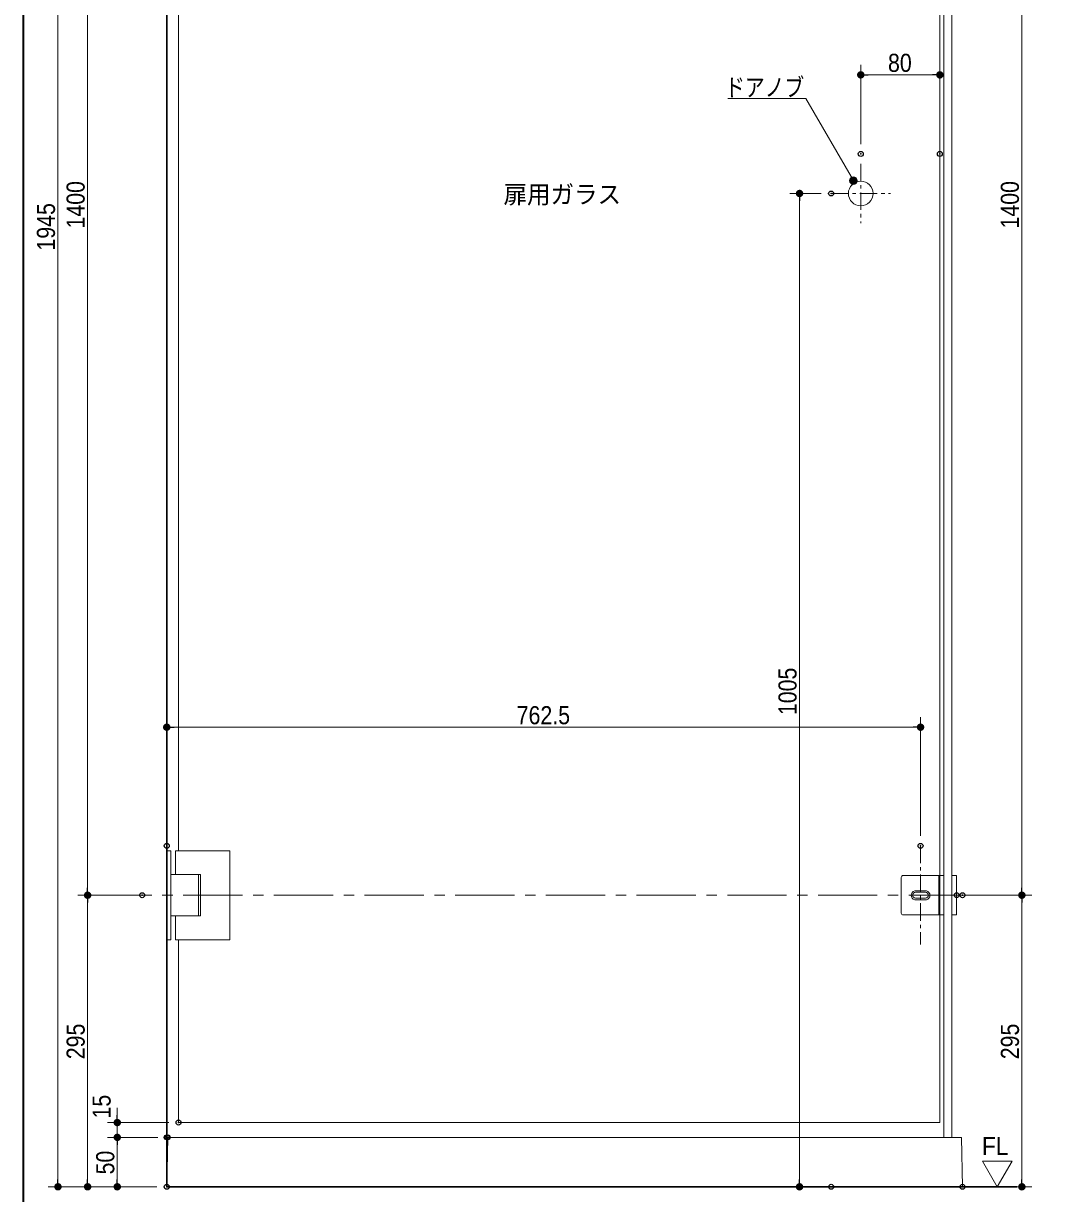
# Model space of a CAD drawing. Units: millimetres, scale not verified. Extents: x -3031 to 3031, y -1522 to 1522.
# Drawn here: x -2894 to -1842, y -884 to 300 of the extents above; entities that cross this region are included whole.
import ezdxf
from ezdxf.enums import TextEntityAlignment as Align

# ---------------------------------------------------------------- set-up
doc = ezdxf.new("R2010")
doc.units = ezdxf.units.MM
doc.header["$LTSCALE"] = 10
doc.header["$PDMODE"] = 32
doc.header["$PDSIZE"] = 5
doc.linetypes.add('USER1', pattern=[9.172222, 5.997222, -1.058333, 1.058333, -1.058333])
doc.linetypes.add('USER3', pattern=[2.91, 1.76, -0.4, 0.35, -0.4])
for name, color, linetype, lineweight in [('0-0_1図面枠', 7, 'Continuous', 20), ('0-1_3一般', 7, 'Continuous', 15), ('0-2_2寸法-3', 7, 'Continuous', 15), ('0-3_2寸法-1', 7, 'Continuous', 15), ('0-4_0', 7, 'Continuous', 25), ('0-6_2寸法-2', 7, 'Continuous', 15)]:
    doc.layers.add(name, color=color, linetype=linetype, lineweight=lineweight)
doc.layers.add('0-5_Defpoints', color=7, linetype='Continuous')
doc.styles.add('ＭＳ Ｐゴシック', font='')
doc.styles.get('ＭＳ Ｐゴシック').set_extended_font_data('MS PGothic')

# ---------------------------------------------------------------- blocks, each defined once
blk = doc.blocks.new('グループ-2')
at = {"layer": '0-0_1図面枠', "lineweight": 35}
blk.add_lwpolyline([(-20000, 13850), (20000, 13850), (20000, -13850), (-20000, -13850)], close=True, dxfattribs=at)
blk = doc.blocks.new('図面枠')
at = {"layer": '0-0_1図面枠'}
blk.add_blockref('グループ-2', (0, 0), dxfattribs=at)
blk = doc.blocks.new('グループ-5')
at = {"layer": '0-1_3一般'}
for p, q in [((-11120.4, -6000.6), (-11120.4, -5640.6)), ((-10740.4, -5620.6), (-10740.4, -6020.6)), ((-10690.4, -5620.6), (-10690.4, -6020.6))]:
    blk.add_line(p, q, dxfattribs=at)
at = {"layer": '0-1_3一般', "lineweight": 5}
for p, q in [((-10690.4, -5620.6), (-11100.4, -5620.6)), ((-10690.4, -6020.6), (-11100.4, -6020.6))]:
    blk.add_line(p, q, dxfattribs=at)
at = {"layer": '0-1_3一般', "lineweight": 18}
for p, q in [((-10610.4, -5620.6), (-10610.4, -6020.6)), ((-10560.4, -5620.6), (-10610.4, -5620.6)), ((-10560.4, -5620.6), (-10560.4, -6020.6)), ((-10560.4, -6020.6), (-10610.4, -6020.6))]:
    blk.add_line(p, q, dxfattribs=at)
at = {"layer": '0-1_3一般', "lineweight": 5}
for points in [[(-10866, -5775.6), (-10925.4, -5775.6), (-10984.8, -5775.6)], [(-10984.8, -5865.6), (-10925.4, -5865.6), (-10866, -5865.6)]]:
    blk.add_lwpolyline(points, dxfattribs=at)
at = {"layer": '0-1_3一般'}
for points in [[(-10875.4, -5790.6), (-10925.4, -5790.6), (-10975.4, -5790.6)], [(-10975.4, -5850.6), (-10925.4, -5850.6), (-10875.4, -5850.6)]]:
    blk.add_lwpolyline(points, dxfattribs=at)
at = {"layer": '0-1_3一般', "lineweight": 5}
for centre, radius, start, end in [((-11100.4, -5640.6), 20, 90, 180), ((-10974.2, -5820.6), 46.2, 103.26503, 180), ((-10876.6, -5820.6), 46.2, 0, 76.73497), ((-10974.2, -5820.6), 46.2, 180, 256.73497), ((-10876.6, -5820.6), 46.2, 283.26503, 0), ((-11100.4, -6000.6), 20, 180, 270)]:
    blk.add_arc(centre, radius, start, end, dxfattribs=at)
at = {"layer": '0-1_3一般'}
for centre, start, end in [((-10975.4, -5820.6), 90, 180), ((-10875.4, -5820.6), 0, 90), ((-10975.4, -5820.6), 180, 270), ((-10875.4, -5820.6), 270, 0)]:
    blk.add_arc(centre, 30, start, end, dxfattribs=at)
blk = doc.blocks.new('グループ-6')
at = {"layer": '0-1_3一般'}
blk.add_line((-18230.4, -5610.6), (-18230.4, -6030.6), dxfattribs=at)
for points in [[(-18550.4, -5370.6), (-18510.4, -5370.6), (-18510.4, -6270.6), (-18550.4, -6270.6)], [(-17940.4, -6270.6), (-18460.4, -6270.6), (-18460.4, -6030.6), (-18210.4, -6030.6), (-18210.4, -5610.6), (-18460.4, -5610.6), (-18460.4, -5370.6), (-17940.4, -5370.6), (-17910.4, -5370.6), (-17910.4, -6270.6)]]:
    blk.add_lwpolyline(points, close=True, dxfattribs=at)
blk.add_lwpolyline([(-18210.4, -6030.6), (-18510.4, -6030.6), (-18510.4, -5610.6), (-18210.4, -5610.6)], dxfattribs=at)
blk = doc.blocks.new('_Dot')
at = {"layer": '0-4_0'}
blk.add_line((-5, 0), (-10, 0), dxfattribs=at)
for points in [[(0, 0), (-5, 0), (-4.96, 0.63)], [(0, 0), (-4.96, -0.63), (-5, 0)], [(0, 0), (-4.96, 0.63), (-4.84, 1.24)], [(0, 0), (-4.84, -1.24), (-4.96, -0.63)], [(0, 0), (-4.84, 1.24), (-4.65, 1.84)], [(0, 0), (-4.65, -1.84), (-4.84, -1.24)], [(0, 0), (-4.65, 1.84), (-4.38, 2.41)], [(0, 0), (-4.38, -2.41), (-4.65, -1.84)], [(0, 0), (-4.38, 2.41), (-4.05, 2.94)], [(0, 0), (-4.05, -2.94), (-4.38, -2.41)], [(0, 0), (-4.05, 2.94), (-3.64, 3.42)], [(0, 0), (-3.64, -3.42), (-4.05, -2.94)], [(0, 0), (-3.64, 3.42), (-3.19, 3.85)], [(0, 0), (-3.19, -3.85), (-3.64, -3.42)], [(0, 0), (-3.19, 3.85), (-2.68, 4.22)], [(0, 0), (-2.68, -4.22), (-3.19, -3.85)], [(0, 0), (-2.68, 4.22), (-2.13, 4.52)], [(0, 0), (-2.13, -4.52), (-2.68, -4.22)], [(0, 0), (-2.13, 4.52), (-1.55, 4.76)], [(0, 0), (-1.55, -4.76), (-2.13, -4.52)], [(0, 0), (-1.55, 4.76), (-0.94, 4.91)], [(0, 0), (-0.94, -4.91), (-1.55, -4.76)], [(0, 0), (-0.94, 4.91), (-0.31, 4.99)], [(0, 0), (-0.31, -4.99), (-0.94, -4.91)], [(0, 0), (-0.31, 4.99), (0.31, 4.99)], [(0, 0), (0.31, -4.99), (-0.31, -4.99)], [(0, 0), (0.31, 4.99), (0.94, 4.91)], [(0, 0), (0.94, 4.91), (1.55, 4.76)], [(0, 0), (1.55, 4.76), (2.13, 4.52)], [(0, 0), (2.13, 4.52), (2.68, 4.22)], [(0, 0), (2.68, 4.22), (3.19, 3.85)], [(0, 0), (3.19, 3.85), (3.64, 3.42)], [(0, 0), (3.64, 3.42), (4.05, 2.94)], [(0, 0), (4.05, 2.94), (4.38, 2.41)], [(0, 0), (4.38, 2.41), (4.65, 1.84)], [(0, 0), (4.65, 1.84), (4.84, 1.24)], [(0, 0), (4.84, 1.24), (4.96, 0.63)], [(0, 0), (4.96, 0.63), (5, 0)], [(0, 0), (0.94, -4.91), (0.31, -4.99)], [(0, 0), (1.55, -4.76), (0.94, -4.91)], [(0, 0), (2.13, -4.52), (1.55, -4.76)], [(0, 0), (2.68, -4.22), (2.13, -4.52)], [(0, 0), (3.19, -3.85), (2.68, -4.22)], [(0, 0), (3.64, -3.42), (3.19, -3.85)], [(0, 0), (4.05, -2.94), (3.64, -3.42)], [(0, 0), (4.38, -2.41), (4.05, -2.94)], [(0, 0), (4.65, -1.84), (4.38, -2.41)], [(0, 0), (4.84, -1.24), (4.65, -1.84)], [(0, 0), (4.96, -0.63), (4.84, -1.24)], [(0, 0), (5, 0), (4.96, -0.63)]]:
    blk.add_solid(points, dxfattribs=at)

msp = doc.modelspace()

# ---------------------------------------------------------------- hatches: boundary and pattern name
at = {"layer": '0-2_2寸法-3'}
msp.add_hatch(color=256, dxfattribs=at).paths.add_polyline_path([(-2050.48, 140.94, 1), (-2058.1, 140.94, 1)])

# ---------------------------------------------------------------- linework, layer by layer
at = {"layer": '0-1_3一般', "lineweight": 30}
for q in [(-2748.79, 1122.94), (-1888.79, -877.06)]:
    msp.add_line((-2748.79, -877.06), q, dxfattribs=at)
at = {"layer": '0-1_3一般'}
for p, q in [((-2736.79, 772.94), (-2736.79, -537.06)), ((-2736.79, -561.06), (-2714.79, -561.06)), ((-2714.79, -603.06), (-2736.79, -603.06))]:
    msp.add_line(p, q, dxfattribs=at)
at = {"layer": '0-1_3一般', "linetype": 'USER3'}
for p, q in [((-2046.79, 157.94), (-2046.79, 97.94)), ((-2076.79, 127.94), (-2016.79, 127.94)), ((-1986.29, -532.06), (-1986.29, -632.06))]:
    msp.add_line(p, q, dxfattribs=at)
at = {"layer": '0-1_3一般', "linetype": 'USER1'}
msp.add_line((-2823.79, -582.06), (-1884.68, -582.06), dxfattribs=at)
at = {"layer": '0-1_3一般'}
for points in [[(-1962.79, 1067.94), (-1954.79, 1067.94), (-1954.79, -827.06), (-1962.79, -827.06)], [(-2748.79, -877.06), (-2747.79, -827.06), (-1944.79, -827.06), (-1943.79, -877.06)]]:
    msp.add_lwpolyline(points, close=True, dxfattribs=at)
msp.add_lwpolyline([(-2736.79, -627.06), (-2736.79, -812.06), (-1966.79, -812.06), (-1966.79, -559.56), (-1966.79, 795.44)], dxfattribs=at)
msp.add_circle((-2046.79, 127.94), 12.5, dxfattribs=at)
at = {"layer": '0-2_2寸法-3'}
msp.add_lwpolyline([(-2054.29, 140.94), (-2102.21, 223.94), (-2181.12, 223.94)], dxfattribs=at)
msp.add_lwpolyline([(-1908.79, -877.06), (-1893.79, -851.07), (-1923.79, -851.07)], close=True, dxfattribs=at)
msp.add_circle((-2054.29, 140.94), 3.81, dxfattribs=at)
at = {"layer": '0-3_2寸法-1'}
for p, q in [((-2858.79, 1060.44), (-2858.79, -869.55)), ((-2828.79, -574.55), (-2828.79, 810.44)), ((-1883.79, -574.55), (-1883.79, 810.44)), ((-2046.79, 177.94), (-2046.79, 257.94)), ((-1966.79, 177.94), (-1966.79, 257.94)), ((-1974.29, 247.94), (-2039.29, 247.94)), ((-2086.79, 127.94), (-2118.68, 127.94)), ((-2108.68, 120.44), (-2108.68, -869.55)), ((-2748.79, -522.06), (-2748.79, -402.06)), ((-1986.29, -522.06), (-1986.29, -402.06)), ((-2741.29, -412.06), (-1993.79, -412.06)), ((-2783.68, -582.06), (-2838.79, -582.06)), ((-2783.68, -582.06), (-2838.79, -582.06)), ((-2828.79, -589.56), (-2828.79, -869.55)), ((-1939.79, -582.06), (-1873.79, -582.06)), ((-1933.79, -582.06), (-1873.79, -582.06)), ((-1883.79, -589.56), (-1883.79, -869.55)), ((-2757.79, -827.06), (-2808.79, -827.06)), ((-2798.79, -834.56), (-2798.79, -869.55)), ((-2838.79, -877.06), (-2868.79, -877.06)), ((-2808.79, -877.06), (-2838.79, -877.06)), ((-2758.79, -877.06), (-2808.79, -877.06)), ((-2086.79, -877.06), (-2118.68, -877.06)), ((-1933.79, -877.06), (-1873.79, -877.06))]:
    msp.add_line(p, q, dxfattribs=at)
at = {"layer": '0-5_Defpoints'}
for p in [(-2046.79, 247.94), (-2046.79, 167.94), (-1966.79, 167.94), (-2076.79, 127.94), (-1986.29, -412.06), (-2748.79, -532.06), (-1986.29, -532.06), (-2773.68, -582.06), (-1949.79, -582.06), (-1943.79, -582.06), (-2798.79, -812.06), (-2736.79, -812.06), (-2748.79, -827.06), (-2747.79, -827.06), (-2858.79, -877.06), (-2828.79, -877.06), (-2798.79, -877.06), (-2748.79, -877.06), (-2748.79, -877.06), (-2108.68, -877.06), (-2076.79, -877.06), (-1943.79, -877.06), (-1943.79, -877.06), (-1883.79, -877.06)]:
    msp.add_point(p, dxfattribs=at)
at = {"layer": '0-6_2寸法-2'}
for p, q in [((-2798.79, -804.55), (-2798.79, -797.05)), ((-2746.79, -812.06), (-2808.79, -812.06)), ((-2798.79, -827.06), (-2798.79, -812.06)), ((-2758.79, -827.06), (-2808.79, -827.06)), ((-2798.79, -834.56), (-2798.79, -842.06))]:
    msp.add_line(p, q, dxfattribs=at)

# ---------------------------------------------------------------- block references
at = {"layer": '0-0_1図面枠', "xscale": 0.1, "yscale": 0.1}
msp.add_blockref('図面枠', (-893.75, 0), dxfattribs=at)
at = {"layer": '0-1_3一般', "xscale": 0.1, "yscale": 0.1}
for name in ['グループ-6', 'グループ-5']:
    msp.add_blockref(name, (-893.75, 0), dxfattribs=at)
at = {"layer": '0-3_2寸法-1', "xscale": 0.7503418, "yscale": 0.7503418}
for p, rotation in [((-2046.79, 247.94), 180), ((-2108.68, 127.94), 90), ((-2748.79, -412.06), 180), ((-2828.79, -582.06), 270), ((-2828.79, -582.06), 90), ((-1883.79, -582.06), 270), ((-1883.79, -582.06), 90), ((-2798.79, -827.06), 90), ((-2858.79, -877.06), 270), ((-2828.79, -877.06), 270), ((-2798.79, -877.06), 270), ((-2108.68, -877.06), 270), ((-1883.79, -877.06), 270)]:
    msp.add_blockref('_Dot', p, dxfattribs=dict(at, rotation=rotation))
for p in [(-1966.79, 247.94), (-1986.29, -412.06)]:
    msp.add_blockref('_Dot', p, dxfattribs=at)
at = {"layer": '0-6_2寸法-2', "xscale": 0.7503418, "yscale": 0.7503418}
for p, rotation in [((-2798.79, -812.06), 270), ((-2798.79, -827.06), 90)]:
    msp.add_blockref('_Dot', p, dxfattribs=dict(at, rotation=rotation))

# ---------------------------------------------------------------- texts
at = {"layer": '0-2_2寸法-3', "style": 'ＭＳ Ｐゴシック'}
for s, height, width, p in [('ドアノブ', 18.34, 0.8, (-2183.99, 220.7)), ('扉用ガラス', 18.34, 0.95, (-2408.08, 112.36)), ('FL', 18.33, 0.95, (-1924.17, -850.37))]:
    msp.add_text(s, height=height, dxfattribs=dict(at, width=width)).set_placement(p, align=Align.BOTTOM_LEFT)
at = {"layer": '0-3_2寸法-1', "style": 'ＭＳ Ｐゴシック', "width": 0.9}
for s, p in [('80', (-2019.23, 245.46)), ('762.5', (-2394.82, -414.58))]:
    msp.add_text(s, height=18.33, dxfattribs=at).set_placement(p, align=Align.BOTTOM_LEFT)
for s, p in [('1400', (-2826.31, 92.49)), ('1400', (-1881.31, 92.49)), ('1945', (-2856.31, 70.18)), ('1005', (-2106.2, -399.82)), ('295', (-2826.26, -748)), ('295', (-1881.26, -748)), ('50', (-2796.31, -864.55))]:
    msp.add_text(s, height=18.33, rotation=90, dxfattribs=at).set_placement(p, align=Align.BOTTOM_LEFT)
at = {"layer": '0-6_2寸法-2', "style": 'ＭＳ Ｐゴシック', "width": 0.9}
msp.add_text('15', height=18.33, rotation=90, dxfattribs=at).set_placement((-2800.03, -807.96), align=Align.BOTTOM_LEFT)

doc.saveas('drawing.dxf')
